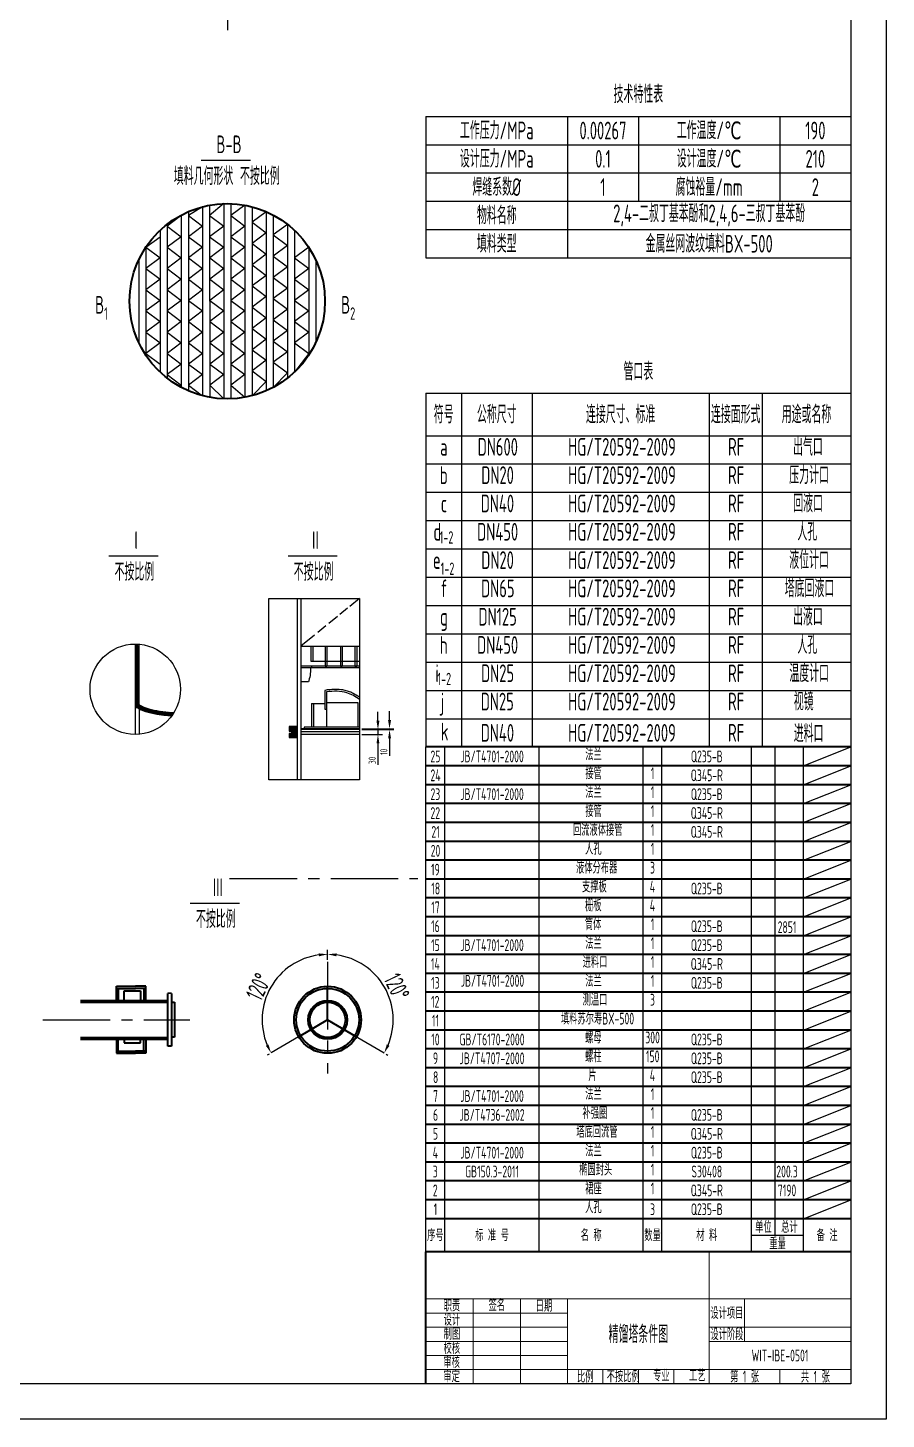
# Model space of a CAD drawing. Header units: millimetres. Extents: x 9688 to 10108, y 5833 to 6427.
# Drawn here: x 9865.3 to 10107.8, y 5833.1 to 6226.4 of the extents above; entities that cross this region are included whole.
import ezdxf

# ---------------------------------------------------------------- set-up
doc = ezdxf.new("R2010")
doc.units = ezdxf.units.MM
doc.linetypes.add('ACAD_ISO03W100', pattern=[30, 12, -18])
doc.linetypes.add('CENTER2', pattern=[28.575, 19.05, -3.175, 3.175, -3.175])
for name, color, linetype, lineweight in [('中心线', 20, 'CENTER2', 25), ('放大', 54, 'Continuous', 25), ('表格轮廓线', 7, 'Continuous', 40), ('设备内框', 30, 'Continuous', 25), ('设备轮廓线', 30, 'Continuous', 40)]:
    doc.layers.add(name, color=color, linetype=linetype, lineweight=lineweight)
doc.layers.add('文字', color=7, linetype='Continuous')
doc.layers.add('标注线', color=150, linetype='Continuous')
doc.styles.get("Standard").update_dxf_attribs({"font": 'gbenor.shx', "width": 0.7, "height": 5, "bigfont": 'gbcbig.shx'})
doc.styles.add('图中汉字', font='gbenor.shx', dxfattribs={"width": 0.7, "height": 5, "bigfont": 'gbcbig.shx'})
doc.dimstyles.new('标准', dxfattribs={"dimtxt": 5, "dimasz": 2.5, "dimexe": 1.25, "dimexo": 0.625, "dimtad": 1, "dimlfac": 25, "dimtxsty": 'Standard', "dimcen": 2.5, "dimadec": 0, "dimazin": 0, "dimtfac": 1, "dimtmove": 0, "dimatfit": 3, "dimfxl": 1, "dimarcsym": 0})

# ---------------------------------------------------------------- blocks, each defined once
blk = doc.blocks.new('*D8')
at = {"layer": 'Defpoints', "color": 0, "transparency": 16777216}
for p in [(9959.07, 6028.21), (9959.07, 6028.01), (9967.52, 6028.21)]:
    blk.add_point(p, dxfattribs=at)
at = {"layer": '标注线', "color": 0, "lineweight": -2, "transparency": 16777216}
for p, q in [((9967.52, 6030.71), (9967.52, 6033.21)), ((9959.7, 6028.21), (9968.77, 6028.21)), ((9959.7, 6028.01), (9968.77, 6028.01)), ((9967.52, 6028.21), (9967.52, 6028.01)), ((9967.52, 6025.51), (9967.52, 6020.59))]:
    blk.add_line(p, q, dxfattribs=at)
at = {"layer": '标注线', "color": 0, "transparency": 16777216}
for points in [[(9967.11, 6030.71), (9967.94, 6030.71), (9967.52, 6028.21)], [(9967.11, 6025.51), (9967.94, 6025.51), (9967.52, 6028.01)]]:
    blk.add_solid(points, dxfattribs=at)
at = {"layer": '标注线', "color": 0, "transparency": 16777216, "insert": (9965.9, 6021.74), "char_height": 5, "attachment_point": 5, "rotation": 90}
blk.add_mtext('{\\H0.4x;10}', dxfattribs=at)
blk = doc.blocks.new('*D9')
at = {"layer": 'Defpoints', "color": 0, "transparency": 16777216}
for p in [(9959.07, 6028.01), (9959.07, 6026.61), (9964.25, 6026.61)]:
    blk.add_point(p, dxfattribs=at)
at = {"layer": '标注线', "color": 0, "lineweight": -2, "transparency": 16777216}
for p, q in [((9964.25, 6030.51), (9964.25, 6033.01)), ((9959.7, 6028.01), (9965.5, 6028.01)), ((9959.7, 6026.61), (9965.5, 6026.61)), ((9964.25, 6028.01), (9964.25, 6026.61)), ((9964.25, 6024.11), (9964.25, 6018.05))]:
    blk.add_line(p, q, dxfattribs=at)
at = {"layer": '标注线', "color": 0, "transparency": 16777216}
for points in [[(9963.83, 6030.51), (9964.66, 6030.51), (9964.25, 6028.01)], [(9963.83, 6024.11), (9964.66, 6024.11), (9964.25, 6026.61)]]:
    blk.add_solid(points, dxfattribs=at)
at = {"layer": '标注线', "color": 0, "transparency": 16777216, "insert": (9962.62, 6019.32), "char_height": 5, "attachment_point": 5, "rotation": 90}
blk.add_mtext('{\\H0.4x;30}', dxfattribs=at)
blk = doc.blocks.new('*D10')
at = {"layer": 'Defpoints', "color": 0, "transparency": 16777216}
for p in [(9950.04, 5962.32), (9961.98, 5960.14), (9950.04, 5945.98), (9965.99, 5936.6), (9950.04, 5930.85)]:
    blk.add_point(p, dxfattribs=at)
at = {"layer": '标注线', "color": 0, "lineweight": -2, "transparency": 16777216}
for p, q in [((9950.04, 5962.95), (9950.04, 5965.76)), ((9966.53, 5936.28), (9967.08, 5935.96))]:
    blk.add_line(p, q, dxfattribs=at)
blk.add_arc((9950.04, 5945.98), 18.52, 337.2815, 82.2612, dxfattribs=at)
at = {"layer": '标注线', "color": 0, "transparency": 16777216}
for points in [[(9952.5, 5963.92), (9952.56, 5964.75), (9950.04, 5964.51)], [(9967.5, 5938.64), (9966.75, 5939.01), (9966, 5936.59)]]:
    blk.add_solid(points, dxfattribs=at)
at = {"layer": '标注线', "color": 0, "transparency": 16777216, "insert": (9969.58, 5955.3), "char_height": 5, "attachment_point": 5, "rotation": 295.4945}
blk.add_mtext('120°', dxfattribs=at)
blk = doc.blocks.new('*D11')
at = {"layer": 'Defpoints', "color": 0, "transparency": 16777216}
for p in [(9950.04, 5962.32), (9938.09, 5960.14), (9950.04, 5945.98), (9934.08, 5936.6), (9950.04, 5930.85)]:
    blk.add_point(p, dxfattribs=at)
at = {"layer": '标注线', "color": 0, "lineweight": -2, "transparency": 16777216}
for p, q in [((9950.04, 5962.95), (9950.04, 5965.76)), ((9933.54, 5936.28), (9932.99, 5935.96))]:
    blk.add_line(p, q, dxfattribs=at)
blk.add_arc((9950.04, 5945.98), 18.52, 97.7388, 202.7185, dxfattribs=at)
at = {"layer": '标注线', "color": 0, "transparency": 16777216}
for points in [[(9947.51, 5964.75), (9947.57, 5963.92), (9950.04, 5964.51)], [(9933.32, 5939.01), (9932.58, 5938.64), (9934.07, 5936.59)]]:
    blk.add_solid(points, dxfattribs=at)
at = {"layer": '标注线', "color": 0, "transparency": 16777216, "insert": (9930.5, 5955.3), "char_height": 5, "attachment_point": 5, "rotation": 64.5055}
blk.add_mtext('120°', dxfattribs=at)

msp = doc.modelspace()

# ---------------------------------------------------------------- hatches: boundary and pattern name
at = {"layer": '设备内框'}
h = msp.add_hatch(dxfattribs=at)
h.set_pattern_fill('ANSI31', color=256, scale=0.1)
h.set_pattern_definition([(45, (47.3001, -90.6399), (-0.224506403, 0.224506403), [])])
h.paths.add_polyline_path([(9939.92914, 6027.23828), (9939.92914, 6027.21741, -0.414213562), (9939.62914, 6026.91741), (9939.12054, 6026.91741), (9939.12054, 6025.75843), (9941.46682, 6025.75843), (9941.46682, 6028.90423), (9939.12054, 6028.90423), (9939.12054, 6027.53828), (9939.62914, 6027.53828, -0.414213562)])

# ---------------------------------------------------------------- linework, layer by layer
for p, q in [((10107.81173, 6427.0945), (10107.81173, 5833.0945)), ((10097.81173, 6417.0945), (10097.81173, 5843.0945)), ((9977.81173, 6201.34811), (10097.81173, 6201.34811)), ((9977.81173, 6201.34811), (9977.81173, 6161.34811)), ((10017.81173, 6201.34811), (10017.81173, 6161.34811)), ((10037.81173, 6201.34811), (10037.81173, 6185.34811)), ((10077.81173, 6201.34811), (10077.81173, 6185.34811)), ((10097.81173, 6201.34811), (10097.81173, 6161.34811)), ((9977.81173, 6193.34811), (10097.81173, 6193.34811)), ((9977.81173, 6185.34811), (10097.81173, 6185.34811)), ((10037.81173, 6185.34811), (10037.81173, 6177.34811)), ((10077.81173, 6185.34811), (10077.81173, 6177.34811)), ((9977.81173, 6177.34811), (10097.81173, 6177.34811)), ((9977.81173, 6169.34811), (10097.81173, 6169.34811)), ((9977.81173, 6161.34811), (10097.81173, 6161.34811)), ((9977.81173, 6123.0945), (10097.81173, 6123.0945)), ((9977.81173, 6123.0945), (9977.81173, 6023.0945)), ((9987.81173, 6123.0945), (9987.81173, 6023.0945)), ((10007.81173, 6123.0945), (10007.81173, 6023.0945)), ((10057.81173, 6123.0945), (10057.81173, 6023.0945)), ((10072.81173, 6123.0945), (10072.81173, 6023.0945)), ((10097.81173, 6123.0945), (10097.81173, 6023.0945)), ((9977.81173, 6111.0945), (10097.81173, 6111.0945)), ((9977.81173, 6103.0945), (10097.81173, 6103.0945)), ((9977.81173, 6095.0945), (10097.81173, 6095.0945)), ((9977.81173, 6087.0945), (10097.81173, 6087.0945)), ((9977.81173, 6079.0945), (10097.81173, 6079.0945)), ((9977.81173, 6071.0945), (10097.81173, 6071.0945)), ((9977.81173, 6063.0945), (10097.81173, 6063.0945)), ((9977.81173, 6055.0945), (10097.81173, 6055.0945)), ((9977.81173, 6047.0945), (10097.81173, 6047.0945)), ((9977.81173, 6039.0945), (10097.81173, 6039.0945)), ((9977.81173, 6031.0945), (10097.81173, 6031.0945)), ((9977.81173, 6023.0945), (10097.81173, 6023.0945)), ((9977.81173, 5880.42784), (9977.81173, 6023.0945)), ((9983.14506, 5880.42784), (9983.14506, 6023.0945)), ((10009.81173, 5880.42784), (10009.81173, 6023.0945)), ((10039.14506, 5880.42784), (10039.14506, 6023.0945)), ((10044.47839, 5880.42784), (10044.47839, 6023.0945)), ((10069.81173, 5880.42784), (10069.81173, 6023.0945)), ((10076.47839, 5885.0945), (10076.47839, 6023.0945)), ((10084.47839, 5880.42784), (10084.47839, 6023.0945)), ((10084.47839, 6017.76117), (10097.81173, 6023.0945)), ((10084.47839, 6012.42784), (10097.81173, 6017.76117)), ((10084.47839, 6007.0945), (10097.81173, 6012.42784)), ((10084.47839, 6001.76117), (10097.81173, 6007.0945)), ((10084.47839, 5996.42784), (10097.81173, 6001.76117)), ((10084.47839, 5991.0945), (10097.81173, 5996.42784)), ((10084.47839, 5985.76117), (10097.81173, 5991.0945)), ((10084.47839, 5980.42784), (10097.81173, 5985.76117)), ((10084.47839, 5975.0945), (10097.81173, 5980.42784)), ((10084.47839, 5969.76117), (10097.81173, 5975.0945)), ((10084.47839, 5964.42784), (10097.81173, 5969.76117)), ((10084.47839, 5959.0945), (10097.81173, 5964.42784)), ((10084.47839, 5953.76117), (10097.81173, 5959.0945)), ((10084.47839, 5948.42784), (10097.81173, 5953.76117)), ((10084.47839, 5943.0945), (10097.81173, 5948.42784)), ((10084.47839, 5937.76117), (10097.81173, 5943.0945)), ((10084.47839, 5932.42784), (10097.81173, 5937.76117)), ((10084.47839, 5927.0945), (10097.81173, 5932.42784)), ((10084.47839, 5921.76117), (10097.81173, 5927.0945)), ((10084.47839, 5916.42784), (10097.81173, 5921.76117)), ((10084.47839, 5911.0945), (10097.81173, 5916.42784)), ((10084.47839, 5905.76117), (10097.81173, 5911.0945)), ((10084.47839, 5900.42784), (10097.81173, 5905.76117)), ((10084.47839, 5895.0945), (10097.81173, 5900.42784)), ((10084.47839, 5889.76117), (10097.81173, 5895.0945)), ((10069.81173, 5885.0945), (10084.47839, 5885.0945)), ((10097.81173, 5843.0945), (9712.81173, 5843.0945)), ((10107.81173, 5833.0945), (9687.81173, 5833.0945))]:
    msp.add_line(p, q)
at = {"lineweight": 20}
for p, q in [((10057.81173, 5843.0945), (10057.81173, 5880.42784)), ((10097.81173, 5867.0945), (9977.81173, 5867.0945)), ((9991.14506, 5843.0945), (9991.14506, 5867.0945)), ((10004.47839, 5843.0945), (10004.47839, 5867.0945)), ((10017.81173, 5843.0945), (10017.81173, 5867.0945)), ((10067.81173, 5855.0945), (10067.81173, 5867.0945)), ((10017.81173, 5863.0945), (9977.81173, 5863.0945)), ((10017.81173, 5859.0945), (9977.81173, 5859.0945)), ((10097.81173, 5859.0945), (10057.81173, 5859.0945)), ((10017.81173, 5855.0945), (9977.81173, 5855.0945)), ((10097.81173, 5855.0945), (10057.81173, 5855.0945)), ((10017.81173, 5851.0945), (9977.81173, 5851.0945)), ((10097.81173, 5847.0945), (9977.81173, 5847.0945)), ((10027.81173, 5843.0945), (10027.81173, 5847.0945)), ((10037.81173, 5843.0945), (10037.81173, 5847.0945)), ((10047.81173, 5843.0945), (10047.81173, 5847.0945)), ((10077.81173, 5843.0945), (10077.81173, 5847.0945))]:
    msp.add_line(p, q, dxfattribs=at)
at = {"layer": '中心线', "linetype": 'CENTER2'}
msp.add_line((9921.77638, 6295.02042), (9921.77638, 6225.68625), dxfattribs=at)
at = {"layer": '中心线'}
for p, q in [((9922.34406, 5985.9025), (9975.49506, 5985.9025)), ((9950.03725, 5962.32345), (9950.03725, 5930.84557)), ((9869.54394, 5945.98221), (9911.14999, 5945.98221)), ((9950.03725, 5945.98221), (9934.08321, 5936.60058)), ((9950.03725, 5945.98221), (9965.9913, 5936.60058))]:
    msp.add_line(p, q, dxfattribs=at)
at = {"layer": '放大'}
for p, q in [((9914.31758, 6188.94965), (9928.22188, 6188.94965)), ((9888.20998, 6077.08289), (9902.11428, 6077.08289)), ((9938.84259, 6077.08289), (9952.74689, 6077.08289)), ((9911.22175, 5978.93942), (9925.12605, 5978.93942))]:
    msp.add_line(p, q, dxfattribs=at)
msp.add_lwpolyline([(9933.46433, 6065.03806), (9959.07355, 6065.03806), (9959.07355, 6013.83214), (9933.46433, 6013.83214)], close=True, dxfattribs=at)
at = {"layer": '表格轮廓线', "lineweight": 40}
for p, q in [((10097.81173, 6023.0945), (9977.81173, 6023.0945)), ((10097.81173, 6017.76117), (9977.81173, 6017.76117)), ((10097.81173, 6012.42784), (9977.81173, 6012.42784)), ((10097.81173, 6007.0945), (9977.81173, 6007.0945)), ((10097.81173, 6001.76117), (9977.81173, 6001.76117)), ((10097.81173, 5996.42784), (9977.81173, 5996.42784)), ((10097.81173, 5991.0945), (9977.81173, 5991.0945)), ((10097.81173, 5985.76117), (9977.81173, 5985.76117)), ((10097.81173, 5980.42784), (9977.81173, 5980.42784)), ((10097.81173, 5975.0945), (9977.81173, 5975.0945)), ((10097.81173, 5969.76117), (9977.81173, 5969.76117)), ((10097.81173, 5964.42784), (9977.81173, 5964.42784)), ((10097.81173, 5959.0945), (9977.81173, 5959.0945)), ((10097.81173, 5953.76117), (9977.81173, 5953.76117)), ((10097.81173, 5948.42784), (9977.81173, 5948.42784)), ((10097.81173, 5943.0945), (9977.81173, 5943.0945)), ((10097.81173, 5937.76117), (9977.81173, 5937.76117)), ((10097.81173, 5932.42784), (9977.81173, 5932.42784)), ((10097.81173, 5927.0945), (9977.81173, 5927.0945)), ((10097.81173, 5921.76117), (9977.81173, 5921.76117)), ((10097.81173, 5916.42784), (9977.81173, 5916.42784)), ((10097.81173, 5911.0945), (9977.81173, 5911.0945)), ((10097.81173, 5905.76117), (9977.81173, 5905.76117)), ((10097.81173, 5900.42784), (9977.81173, 5900.42784)), ((10097.81173, 5895.0945), (9977.81173, 5895.0945)), ((10097.81173, 5889.76117), (9977.81173, 5889.76117)), ((9977.81173, 5843.0945), (9977.81173, 5880.42784)), ((10097.81173, 5880.42784), (9977.81173, 5880.42784))]:
    msp.add_line(p, q, dxfattribs=at)
at = {"layer": '设备内框'}
for p, q in [((9914.68682, 6175.78494), (9910.68682, 6173.34385)), ((9914.68682, 6175.78494), (9914.68682, 6122.38981)), ((9916.68749, 6176.23082), (9916.7669, 6121.92942)), ((9920.68682, 6176.68738), (9916.69171, 6173.34385)), ((9920.68682, 6176.68738), (9920.68682, 6121.48738)), ((9922.68682, 6176.68738), (9922.68682, 6121.48738)), ((9926.68682, 6176.2307), (9922.68682, 6173.34385)), ((9926.68682, 6176.2307), (9926.68682, 6121.94405)), ((9928.68682, 6175.78494), (9928.68682, 6122.38981)), ((9908.68682, 6173.34385), (9904.68682, 6170.34385)), ((9904.68682, 6170.83042), (9904.68682, 6127.34433)), ((9908.68682, 6173.43404), (9908.68682, 6124.74071)), ((9910.68682, 6174.40061), (9910.68682, 6123.77414)), ((9910.68682, 6173.34385), (9914.68682, 6170.34385)), ((9916.69171, 6173.34385), (9920.68682, 6170.34385)), ((9922.68682, 6173.34385), (9926.68682, 6170.34385)), ((9932.68682, 6174.40061), (9928.68682, 6171.40061)), ((9928.68682, 6171.40061), (9932.68682, 6168.40061)), ((9932.68682, 6174.40061), (9932.68682, 6123.77414)), ((9934.68682, 6173.43404), (9934.68682, 6124.74071)), ((9938.68682, 6170.83042), (9934.68682, 6167.83042)), ((9938.68682, 6170.83042), (9938.68682, 6127.34433)), ((9898.68682, 6164.34385), (9902.68682, 6167.34385)), ((9902.68682, 6169.10637), (9902.68682, 6129.06839)), ((9904.68682, 6170.34385), (9908.68682, 6167.34385)), ((9908.68682, 6167.34385), (9904.68682, 6164.34385)), ((9914.68682, 6170.34385), (9910.68682, 6167.34385)), ((9910.68682, 6167.34385), (9914.68682, 6164.34385)), ((9920.68682, 6170.34385), (9916.70049, 6167.34385)), ((9916.70049, 6167.34385), (9920.68682, 6164.34385)), ((9926.68682, 6170.34385), (9922.68682, 6167.34385)), ((9922.68682, 6167.34385), (9926.68682, 6164.34385)), ((9932.68682, 6168.40061), (9928.68682, 6165.40061)), ((9934.68682, 6167.83042), (9938.68682, 6164.83042)), ((9940.68682, 6169.10637), (9940.68682, 6129.06839)), ((9898.68682, 6164.34385), (9898.68682, 6133.8309)), ((9898.68682, 6164.34385), (9902.68682, 6161.34385)), ((9904.68682, 6164.34385), (9908.68682, 6161.34385)), ((9914.68682, 6164.34385), (9910.68682, 6161.34385)), ((9920.68682, 6164.34385), (9916.70926, 6161.34385)), ((9926.68682, 6164.34385), (9922.68682, 6161.34385)), ((9928.68682, 6165.40061), (9932.68682, 6162.40061)), ((9938.68682, 6164.83042), (9934.68682, 6161.83042)), ((9944.68682, 6164.34385), (9940.68682, 6161.34385)), ((9944.68682, 6164.34385), (9944.68682, 6133.8309)), ((9896.68682, 6160.78182), (9896.68682, 6137.39293)), ((9902.68682, 6161.34385), (9898.68682, 6158.34385)), ((9908.68682, 6161.34385), (9904.68682, 6158.34385)), ((9910.68682, 6161.34385), (9914.68682, 6158.34385)), ((9916.70926, 6161.34385), (9920.68682, 6158.34385)), ((9922.68682, 6161.34385), (9926.68682, 6158.34385)), ((9932.68682, 6162.40061), (9928.68682, 6159.40061)), ((9928.68682, 6159.40061), (9932.68682, 6156.40061)), ((9934.68682, 6161.83042), (9938.68682, 6158.83042)), ((9938.68682, 6158.83042), (9934.68682, 6155.83042)), ((9940.68682, 6161.34385), (9944.68682, 6158.34385)), ((9946.68682, 6160.78182), (9946.68682, 6137.39293)), ((9898.68682, 6158.34385), (9902.68682, 6155.34385)), ((9902.68682, 6155.34385), (9898.68682, 6152.34385)), ((9904.68682, 6158.34385), (9908.68682, 6155.34385)), ((9908.68682, 6155.34385), (9904.68682, 6152.34385)), ((9914.68682, 6158.34385), (9910.68682, 6155.34385)), ((9910.68682, 6155.34385), (9914.68682, 6152.34385)), ((9920.68682, 6158.34385), (9916.71804, 6155.34385)), ((9916.71804, 6155.34385), (9920.68682, 6152.34385)), ((9926.68682, 6158.34385), (9922.68682, 6155.34385)), ((9922.68682, 6155.34385), (9926.68682, 6152.34385)), ((9932.68682, 6156.40061), (9928.68682, 6153.40061)), ((9934.68682, 6155.83042), (9938.68682, 6152.83042)), ((9944.68682, 6158.34385), (9940.68682, 6155.34385)), ((9940.68682, 6155.34385), (9944.68682, 6152.34385)), ((9898.68682, 6152.34385), (9902.68682, 6149.34385)), ((9904.68682, 6152.34385), (9908.68682, 6149.34385)), ((9914.68682, 6152.34385), (9910.68682, 6149.34385)), ((9920.68682, 6152.34385), (9916.72681, 6149.34385)), ((9926.68682, 6152.34385), (9922.68682, 6149.34385)), ((9928.68682, 6153.40061), (9932.68682, 6150.40061)), ((9938.68682, 6152.83042), (9934.68682, 6149.83042)), ((9944.68682, 6152.34385), (9940.68682, 6149.34385)), ((9902.68682, 6149.34385), (9898.68682, 6146.34385)), ((9908.68682, 6149.34385), (9904.68682, 6146.34385)), ((9910.68682, 6149.34385), (9914.68682, 6146.34385)), ((9916.72681, 6149.34385), (9920.68682, 6146.34385)), ((9922.68682, 6149.34385), (9926.68682, 6146.34385)), ((9932.68682, 6150.40061), (9928.68682, 6147.40061)), ((9928.68682, 6147.40061), (9932.68682, 6144.40061)), ((9934.68682, 6149.83042), (9938.68682, 6146.83042)), ((9940.68682, 6149.34385), (9944.68682, 6146.34385)), ((9898.68682, 6146.34385), (9902.68682, 6143.34385)), ((9902.68682, 6143.34385), (9898.68682, 6140.34385)), ((9904.68682, 6146.34385), (9908.68682, 6143.34385)), ((9908.68682, 6143.34385), (9904.68682, 6140.34385)), ((9914.68682, 6146.34385), (9910.68682, 6143.34385)), ((9910.68682, 6143.34385), (9914.68682, 6140.34385)), ((9920.68682, 6146.34385), (9916.73559, 6143.34385)), ((9916.73559, 6143.34385), (9920.68682, 6140.34385)), ((9926.68682, 6146.34385), (9922.68682, 6143.34385)), ((9922.68682, 6143.34385), (9926.68682, 6140.34385)), ((9932.68682, 6144.40061), (9928.68682, 6141.40061)), ((9938.68682, 6146.83042), (9934.68682, 6143.83042)), ((9934.68682, 6143.83042), (9938.68682, 6140.83042)), ((9944.68682, 6146.34385), (9940.68682, 6143.34385)), ((9940.68682, 6143.34385), (9944.68682, 6140.34385)), ((9898.68682, 6140.34385), (9902.68682, 6137.34385)), ((9904.68682, 6140.34385), (9908.68682, 6137.34385)), ((9914.68682, 6140.34385), (9910.68682, 6137.34385)), ((9920.68682, 6140.34385), (9916.74436, 6137.34385)), ((9926.68682, 6140.34385), (9922.68682, 6137.34385)), ((9928.68682, 6141.40061), (9932.68682, 6138.40061)), ((9938.68682, 6140.83042), (9934.68682, 6137.83042)), ((9944.68682, 6140.34385), (9940.68682, 6137.34385)), ((9902.68682, 6137.34385), (9898.68682, 6134.34385)), ((9908.68682, 6137.34385), (9904.68682, 6134.34385)), ((9910.68682, 6137.34385), (9914.68682, 6134.34385)), ((9916.74436, 6137.34385), (9920.68682, 6134.34385)), ((9922.68682, 6137.34385), (9926.68682, 6134.34385)), ((9932.68682, 6138.40061), (9928.68682, 6135.40061)), ((9928.68682, 6135.40061), (9932.68682, 6132.40061)), ((9934.68682, 6137.83042), (9938.68682, 6134.83042)), ((9940.68682, 6137.34385), (9944.68682, 6134.34385)), ((9898.68682, 6134.34385), (9902.68682, 6131.34385)), ((9904.68682, 6134.34385), (9908.68682, 6131.34385)), ((9908.68682, 6131.34385), (9904.68682, 6128.34385)), ((9914.68682, 6134.34385), (9910.68682, 6131.34385)), ((9910.68682, 6131.34385), (9914.68682, 6128.34385)), ((9920.68682, 6134.34385), (9916.75314, 6131.34385)), ((9916.75314, 6131.34385), (9920.68682, 6128.34385)), ((9926.68682, 6134.34385), (9922.68682, 6131.34385)), ((9922.68682, 6131.34385), (9926.68682, 6128.34385)), ((9932.68682, 6132.40061), (9928.68682, 6129.40061)), ((9938.68682, 6134.83042), (9934.68682, 6131.83042)), ((9934.68682, 6131.83042), (9938.68682, 6128.83042)), ((9944.68682, 6134.34385), (9940.68682, 6129.06839)), ((9904.68682, 6128.34385), (9908.68682, 6125.34385)), ((9914.68682, 6128.34385), (9910.68682, 6125.34385)), ((9920.68682, 6128.34385), (9916.76191, 6125.34385)), ((9926.68682, 6128.34385), (9922.68682, 6125.34385)), ((9928.68682, 6129.40061), (9932.68682, 6126.40061)), ((9938.68682, 6128.83042), (9934.68682, 6124.74071)), ((9910.68682, 6125.34385), (9914.68682, 6122.38981)), ((9916.76191, 6125.34385), (9920.68682, 6121.5055)), ((9922.68682, 6125.34385), (9926.68682, 6121.94405)), ((9932.68682, 6126.40061), (9928.68682, 6122.38981)), ((9941.46682, 6065.03806), (9941.46682, 6013.83214)), ((9942.46682, 6065.03806), (9942.46682, 6013.83214)), ((9895.67423, 6052.18479), (9895.67423, 6026.65772)), ((9895.67423, 6052.18479), (9896.67087, 6051.58227)), ((9895.67423, 6051.95108), (9896.67087, 6051.34856)), ((9895.67423, 6051.71737), (9896.67087, 6051.11486)), ((9895.67423, 6051.48367), (9896.67087, 6050.88115)), ((9895.67423, 6051.24996), (9896.67087, 6050.64744)), ((9895.67423, 6051.01625), (9896.67087, 6050.41373)), ((9895.67423, 6050.78254), (9896.67087, 6050.18003)), ((9895.67423, 6050.54883), (9896.67087, 6049.94632)), ((9895.67423, 6050.31513), (9896.67087, 6049.71261)), ((9895.67423, 6050.08142), (9896.67087, 6049.4789)), ((9895.67423, 6049.84771), (9896.67087, 6049.24519)), ((9895.67423, 6049.614), (9896.67087, 6049.01149)), ((9895.67423, 6049.3803), (9896.67087, 6048.77778)), ((9895.67423, 6049.14659), (9896.67087, 6048.54407)), ((9895.67423, 6048.91288), (9896.67087, 6048.31036)), ((9895.67423, 6048.67917), (9896.67087, 6048.07666)), ((9896.67137, 6052.14578), (9896.65641, 6035.27834)), ((9942.46682, 6051.62205), (9959.07355, 6051.62205)), ((9945.31085, 6051.62205), (9945.31085, 6047.30915)), ((9945.81085, 6051.62205), (9945.81085, 6047.30915)), ((9949.28929, 6051.62205), (9949.28929, 6045.95428)), ((9949.78929, 6051.62205), (9949.78929, 6045.95428)), ((9953.64093, 6051.62205), (9953.64093, 6045.95428)), ((9954.14093, 6051.62205), (9954.14093, 6045.95428)), ((9957.7471, 6051.62205), (9957.7471, 6045.95428)), ((9958.2471, 6051.62205), (9958.2471, 6045.95428)), ((9895.67423, 6048.44547), (9896.67087, 6047.84295)), ((9895.67423, 6048.21176), (9896.67087, 6047.60924)), ((9895.67423, 6047.97805), (9896.67087, 6047.37553)), ((9895.67423, 6047.74434), (9896.67087, 6047.14183)), ((9895.67423, 6047.51064), (9896.67087, 6046.90812)), ((9895.67423, 6047.27693), (9896.67087, 6046.67441)), ((9895.67423, 6047.04322), (9896.67087, 6046.4407)), ((9895.67423, 6046.80951), (9896.67087, 6046.207)), ((9895.67423, 6046.5758), (9896.67087, 6045.97329)), ((9895.67423, 6046.3421), (9896.67087, 6045.73958)), ((9895.67423, 6046.10839), (9896.67087, 6045.50587)), ((9895.67423, 6045.87468), (9896.67087, 6045.27216)), ((9895.67423, 6045.64097), (9896.67087, 6045.03846)), ((9895.67423, 6045.40727), (9896.67087, 6044.80475)), ((9895.67423, 6045.17356), (9896.67087, 6044.57104)), ((9895.67423, 6044.93985), (9896.67087, 6044.33733)), ((9959.07355, 6045.95428), (9942.46682, 6045.95428)), ((9959.07355, 6045.45428), (9942.46682, 6045.45428)), ((9945.31085, 6047.30915), (9959.07355, 6047.30915)), ((9945.46519, 6045.95428), (9945.46519, 6045.45428)), ((9949.28929, 6045.95428), (9949.78929, 6045.95428)), ((9953.64093, 6045.95428), (9954.14093, 6045.95428)), ((9957.7471, 6045.95428), (9958.2471, 6045.95428)), ((9895.67423, 6044.70614), (9896.67087, 6044.10363)), ((9895.67423, 6044.47244), (9896.67087, 6043.86992)), ((9895.67423, 6044.23873), (9896.67087, 6043.63621)), ((9895.67423, 6044.00502), (9896.67087, 6043.4025)), ((9895.67423, 6043.77131), (9896.67087, 6043.1688)), ((9895.67423, 6043.53761), (9896.67087, 6042.93509)), ((9895.67423, 6043.3039), (9896.67087, 6042.70138)), ((9895.67423, 6043.07019), (9896.67087, 6042.46767)), ((9895.67423, 6042.83648), (9896.67087, 6042.23397)), ((9895.67423, 6042.60277), (9896.67087, 6042.00026)), ((9895.67423, 6042.36907), (9896.67087, 6041.76655)), ((9895.67423, 6042.13536), (9896.67087, 6041.53284)), ((9895.67423, 6041.90165), (9896.67087, 6041.29913)), ((9895.67423, 6041.66794), (9896.67087, 6041.06543)), ((9895.67423, 6041.43424), (9896.67087, 6040.83172)), ((9895.67423, 6041.20053), (9896.67087, 6040.59801)), ((9895.67423, 6040.96682), (9896.67087, 6040.3643)), ((9944.62258, 6041.54426), (9942.46682, 6041.54426)), ((9895.67423, 6040.73311), (9896.67087, 6040.1306)), ((9895.67423, 6040.49941), (9896.67087, 6039.89689)), ((9895.67423, 6040.2657), (9896.67087, 6039.66318)), ((9895.67423, 6040.03199), (9896.67087, 6039.42947)), ((9895.67423, 6039.79828), (9896.67087, 6039.19577)), ((9895.67423, 6039.56457), (9896.67087, 6038.96206)), ((9895.67423, 6039.33087), (9896.67087, 6038.72835)), ((9895.67423, 6039.09716), (9896.67087, 6038.49464)), ((9895.67423, 6038.86345), (9896.67087, 6038.26094)), ((9895.67423, 6038.62974), (9896.67087, 6038.02723)), ((9895.67423, 6038.39604), (9896.67087, 6037.79352)), ((9895.67423, 6038.16233), (9896.67087, 6037.55981)), ((9895.67423, 6037.92862), (9896.67087, 6037.3261)), ((9895.67423, 6037.69491), (9896.67087, 6037.0924)), ((9895.67423, 6037.46121), (9896.67087, 6036.85869)), ((9895.67423, 6037.2275), (9896.67087, 6036.62498)), ((9895.67423, 6036.99379), (9896.67087, 6036.39127)), ((9949.23583, 6039.05864), (9949.23583, 6033.80999)), ((9949.73583, 6038.72868), (9949.73583, 6028.71031)), ((9895.67423, 6036.76008), (9896.67087, 6036.15757)), ((9895.67423, 6036.52638), (9896.67087, 6035.92386)), ((9895.67423, 6036.29267), (9896.67087, 6035.69015)), ((9895.67423, 6036.05896), (9896.67087, 6035.45644)), ((9895.67423, 6035.82525), (9896.67087, 6035.22274)), ((9895.67423, 6034.27834), (9896.24214, 6034.27834)), ((9896.7552, 6033.91195), (9896.7488, 6026.70304)), ((9945.51619, 6035.34574), (9945.51619, 6028.71031)), ((9945.51619, 6035.34574), (9949.23583, 6035.34574)), ((9946.01619, 6035.36958), (9946.01619, 6028.71031)), ((9949.23583, 6033.80999), (9949.73583, 6033.80999)), ((9949.73583, 6035.6945), (9958.53189, 6035.6945)), ((9958.53189, 6035.6945), (9958.53189, 6028.71031)), ((9941.46682, 6028.90423), (9939.12054, 6028.90423)), ((9939.12054, 6028.90423), (9939.12054, 6027.53828)), ((9939.12054, 6027.53828), (9939.62914, 6027.53828)), ((9939.62914, 6026.91741), (9939.12054, 6026.91741)), ((9939.12054, 6026.91741), (9939.12054, 6025.75843)), ((9939.12054, 6025.75843), (9941.46682, 6025.75843)), ((9939.92914, 6027.23828), (9939.92914, 6027.21741)), ((9959.07355, 6028.21031), (9942.46682, 6028.21031)), ((9959.07355, 6028.01031), (9942.46682, 6028.01031)), ((9959.07355, 6027.41031), (9942.46682, 6027.41031)), ((9959.07355, 6026.61031), (9942.46682, 6026.61031)), ((9959.07355, 6028.71031), (9943.41478, 6028.71031)), ((9943.41478, 6028.71031), (9943.41478, 6028.21031)), ((9943.41478, 6028.21031), (9943.41478, 6028.01031)), ((9944.32608, 6028.21031), (9944.32608, 6028.01031)), ((9945.25716, 6028.21031), (9945.25716, 6028.01031)), ((9946.16842, 6028.21031), (9946.16842, 6028.01031)), ((9946.99053, 6028.21031), (9946.99053, 6028.01031)), ((9947.88199, 6028.21031), (9947.88199, 6028.01031)), ((9948.66717, 6028.21031), (9948.66717, 6028.01031)), ((9949.54872, 6028.21031), (9949.54872, 6028.01031)), ((9950.41045, 6028.21031), (9950.41045, 6028.01031)), ((9951.17586, 6028.21031), (9951.17586, 6028.01031)), ((9952.0178, 6028.21031), (9952.0178, 6028.01031)), ((9952.70127, 6028.21031), (9952.70127, 6028.01031)), ((9953.41458, 6028.21031), (9953.41458, 6028.01031)), ((9954.07346, 6028.21031), (9954.07346, 6028.01031)), ((9954.80837, 6028.01031), (9954.80837, 6028.21031)), ((9955.53544, 6028.21031), (9955.53544, 6028.01031)), ((9956.38055, 6028.21031), (9956.38055, 6028.01031)), ((9957.10847, 6028.21031), (9957.10847, 6028.01031)), ((9957.84267, 6028.21031), (9957.84267, 6028.01031)), ((9958.47647, 6028.21031), (9958.47647, 6028.01031))]:
    msp.add_line(p, q, dxfattribs=at)
at = {"layer": '设备内框', "linetype": 'ACAD_ISO03W100'}
for p, q in [((9959.07355, 6065.03806), (9956.27259, 6062.77526)), ((9955.68643, 6062.30172), (9953.47163, 6060.51246)), ((9949.54693, 6057.34182), (9947.25773, 6055.49245)), ((9952.83254, 6059.99616), (9950.39509, 6058.02703)), ((9946.33586, 6054.74771), (9942.46682, 6051.62205))]:
    msp.add_line(p, q, dxfattribs=at)
at = {"layer": '设备内框', "linetype": 'Continuous'}
for p, q in [((9895.67423, 6035.66168), (9895.78207, 6035.76006)), ((9895.67423, 6035.38777), (9895.96264, 6035.6509)), ((9895.69444, 6035.0878), (9896.17255, 6035.52399)), ((9895.77024, 6034.86359), (9896.33079, 6035.42833)), ((9895.8796, 6034.67295), (9896.51012, 6035.31992)), ((9896.01129, 6034.50465), (9896.72157, 6035.21493)), ((9896.15934, 6034.35269), (9896.86709, 6035.06045)), ((9896.3201, 6034.21346), (9897.03328, 6034.92664)), ((9896.49118, 6034.08454), (9897.21191, 6034.80526)), ((9896.67087, 6033.96423), (9897.40007, 6034.69342)), ((9896.85793, 6033.85128), (9897.59573, 6034.58909)), ((9897.0514, 6033.74476), (9897.79765, 6034.49101)), ((9897.25055, 6033.6439), (9898.00507, 6034.39843)), ((9897.45477, 6033.54813), (9898.2174, 6034.31076)), ((9897.66359, 6033.45694), (9898.43405, 6034.22741)), ((9897.8766, 6033.36995), (9898.65459, 6034.14795)), ((9898.09346, 6033.28682), (9898.87867, 6034.07203)), ((9898.3139, 6033.20726), (9899.10601, 6033.99937)), ((9898.53766, 6033.13102), (9899.33641, 6033.92976)), ((9898.76455, 6033.0579), (9899.56968, 6033.86303)), ((9898.99436, 6032.98772), (9899.80568, 6033.79904)), ((9899.22695, 6032.92031), (9900.0443, 6033.73766)), ((9899.46217, 6032.85552), (9900.28544, 6033.6788)), ((9899.69989, 6032.79325), (9900.52898, 6033.62234)), ((9899.94001, 6032.73337), (9900.77479, 6033.56815)), ((9900.18243, 6032.67579), (9901.02277, 6033.51613)), ((9900.42706, 6032.62042), (9901.27284, 6033.4662)), ((9900.67382, 6032.56717), (9901.52494, 6033.41829)), ((9900.92263, 6032.51599), (9901.77898, 6033.37234)), ((9901.17344, 6032.46679), (9902.03492, 6033.32828)), ((9901.42618, 6032.41954), (9902.29272, 6033.28607)), ((9901.68081, 6032.37416), (9902.55232, 6033.24568)), ((9901.93727, 6032.33063), (9902.8137, 6033.20706)), ((9902.19552, 6032.28888), (9903.07683, 6033.17019)), ((9902.45553, 6032.24889), (9903.34168, 6033.13503)), ((9902.71727, 6032.21062), (9903.60823, 6033.10158)), ((9902.98069, 6032.17405), (9903.87645, 6033.06981)), ((9903.24577, 6032.13913), (9904.14629, 6033.03965)), ((9903.51249, 6032.10585), (9904.41773, 6033.01109)), ((9903.78083, 6032.07419), (9904.69074, 6032.9841)), ((9904.05077, 6032.04412), (9904.96531, 6032.95867)), ((9904.32228, 6032.01564), (9905.24145, 6032.93481)), ((9904.59536, 6031.98872), (9905.51918, 6032.91254)), ((9904.87, 6031.96336), (9905.79852, 6032.89188)), ((9905.14618, 6031.93954), (9906.07954, 6032.8729)), ((9905.4239, 6031.91726), (9906.3623, 6032.85565)), ((9905.70315, 6031.89651), (9906.5537, 6032.74706))]:
    msp.add_line(p, q, dxfattribs=at)
at = {"layer": '设备内框'}
msp.add_circle((9895.67423, 6039.42126), 12.76353, dxfattribs=at)
for centre, start, end in [((9939.62914, 6027.23828), 0, 90), ((9939.62914, 6027.21741), 270, 0)]:
    msp.add_arc(centre, 0.3, start, end, dxfattribs=at)
msp.add_ellipse((9909.38323, 6035.27834), major_axis=(-13.709, 0), ratio=0.256086746, start_param=6.283185307, end_param=7.602382625, dxfattribs=at)
for points in [[(9945.18431, 6045.45428), (9945.18431, 6044.32886), (9944.85665, 6042.36325), (9944.62258, 6041.54426)], [(9959.07355, 6036.5553), (9955.49473, 6038.42363), (9949.73583, 6038.72868)]]:
    msp.add_spline(points, degree=3, dxfattribs=at)
for points, knots in [([(9959.07355, 6037.14708), (9959.07403, 6037.14695), (9958.80504, 6037.31744), (9957.98898, 6037.81984), (9957.43289, 6038.14291), (9956.45161, 6038.61003), (9956.03813, 6038.77865), (9955.18293, 6039.04393), (9954.74819, 6039.13895), (9952.93352, 6039.41363), (9951.51933, 6039.34405), (9949.98517, 6039.2461), (9949.84399, 6039.23684), (9949.23583, 6039.05864)], [0, 0, 0, 0, 0.928345855, 0.928345855, 2.785037565, 2.785037565, 4.071798595, 4.071798595, 5.358559625, 5.358559625, 9.394403646, 9.394403646, 9.804120357, 9.804120357, 9.804120357, 9.804120357]), ([(9896.65641, 6035.27836), (9896.6951, 6035.24931), (9896.73808, 6035.18334), (9896.9185, 6035.00959), (9897.05418, 6034.9033), (9897.41391, 6034.67944), (9897.63745, 6034.56157), (9898.49391, 6034.1793), (9899.28689, 6033.91917), (9901.16535, 6033.46682), (9902.25134, 6033.27307), (9904.47055, 6032.99191), (9905.58355, 6032.89503), (9906.61141, 6032.84205)], [0.129385688, 0.129385688, 0.129385688, 0.129385688, 0.259888713, 0.259888713, 0.390391738, 0.390391738, 0.520894762, 0.520894762, 0.816136095, 0.816136095, 1.111377427, 1.111377427, 1.372036363, 1.372036363, 1.372036363, 1.372036363])]:
    msp.add_open_spline(points, degree=3, knots=knots, dxfattribs=at)
at = {"layer": '设备轮廓线', "linetype": 'CENTER2', "ltscale": 10}
for p, q in [((9890.39971, 5951.48243), (9890.39971, 5955.452)), ((9890.39971, 5955.45193), (9895.77186, 5955.45193)), ((9890.39971, 5954.85279), (9895.77186, 5954.85279)), ((9890.89255, 5954.85279), (9890.89255, 5951.48243)), ((9898.63431, 5955.45193), (9895.77186, 5955.45193)), ((9898.63431, 5954.85279), (9895.77186, 5954.85279)), ((9898.14147, 5954.85279), (9898.14147, 5951.48237)), ((9898.63431, 5951.48237), (9898.63431, 5955.45193)), ((9890.39971, 5940.48211), (9890.39971, 5936.51255)), ((9890.89255, 5937.11163), (9890.89255, 5940.48211)), ((9898.14147, 5937.11163), (9898.14147, 5940.48205)), ((9898.63431, 5940.48205), (9898.63431, 5936.51249)), ((9890.39971, 5937.11163), (9895.77186, 5937.11163)), ((9890.39971, 5936.51255), (9895.77186, 5936.51249)), ((9898.63431, 5937.11163), (9895.77186, 5937.11163)), ((9898.63431, 5936.51249), (9895.77186, 5936.51249))]:
    msp.add_line(p, q, dxfattribs=at)
at = {"layer": '设备轮廓线'}
for p, q in [((9950.03725, 5945.98221), (9950.03725, 5955.45193)), ((9880.18534, 5950.98285), (9904.84879, 5950.98221)), ((9880.18536, 5951.48285), (9904.8488, 5951.48221)), ((9892.51708, 5951.48253), (9892.51708, 5954.13297)), ((9892.51708, 5954.13297), (9897.15163, 5954.13297)), ((9897.15159, 5954.13297), (9897.15159, 5951.48241)), ((9904.87006, 5940.98221), (9904.84879, 5950.98221)), ((9904.8488, 5950.98542), (9904.87007, 5953.46342)), ((9905.96494, 5953.46084), (9904.87013, 5953.47024)), ((9905.96494, 5953.46084), (9905.96494, 5938.50485)), ((9905.96494, 5950.98285), (9906.79931, 5950.98285)), ((9906.79931, 5950.98285), (9906.79931, 5941.05516)), ((9950.03725, 5945.98221), (9941.87428, 5941.18205)), ((9950.03725, 5945.98221), (9958.20022, 5941.18205)), ((9880.18533, 5940.48285), (9904.87005, 5940.48221)), ((9880.18534, 5940.98285), (9904.87006, 5940.98221)), ((9892.51708, 5940.48189), (9892.51708, 5939.50916)), ((9892.51708, 5939.50916), (9897.15163, 5939.50916)), ((9897.15159, 5939.50916), (9897.15159, 5940.48201)), ((9904.87006, 5938.50485), (9904.87006, 5940.98285)), ((9906.79931, 5941.05516), (9905.96494, 5941.05516)), ((9905.96494, 5938.50485), (9904.87006, 5938.50485))]:
    msp.add_line(p, q, dxfattribs=at)
for centre, radius in [((9921.68682, 6149.08738), 27.6), ((9950.03725, 5945.98221), 9.46972), ((9950.03725, 5945.98221), 8.86167), ((9950.03725, 5945.98221), 5.5), ((9950.03725, 5945.98221), 4.99936)]:
    msp.add_circle(centre, radius, dxfattribs=at)

# ---------------------------------------------------------------- texts
at = {"attachment_point": 5, "style": '图中汉字'}
for s, width, insert, char_height in [('工作压力/MPa', 40, (9997.81173, 6197.34811), 5), ('工作温度/℃', 40, (10057.81173, 6197.34811), 5), ('设计压力/MPa', 40, (9997.81173, 6189.34811), 5), ('设计温度/℃', 40, (10057.81173, 6189.34811), 5), ('焊缝系数%%C', 40, (9997.81173, 6181.34811), 5), ('腐蚀裕量/mm', 40, (10057.81173, 6181.34811), 5), ('物料名称', 40, (9997.81173, 6173.34811), 5), ('填料类型', 40, (9997.81173, 6165.34811), 5), ('连接面形式', 15, (10065.31173, 6117.0945), 5), ('用途或名称', 25, (10085.31173, 6117.0945), 5), ('WIT-IBE-0501', 40, (10077.81173, 5851.0945), 3.33)]:
    msp.add_mtext_dynamic_manual_height_columns(s, width=width, gutter_width=25, heights=[0], dxfattribs=dict(at, insert=insert, char_height=char_height))
at = {"layer": '放大', "char_height": 5, "style": '图中汉字'}
for s, width, gutter_width, insert, attachment_point in [('\\pi10.032;B-B', 25.897274, 35, (9908.58934, 6195.94965), 1), ('填料几何形状 不按比例', 55.622265, 35, (9921.53797, 6184.44965), 5), ('\\A1;B{\\H0.7x;\\S^ 1;}', 4.8946036, 25, (9884.36173, 6150.57222), 1), ('\\pi12.949;I', 25.897274, 35, (9882.48173, 6084.08289), 1), ('\\pi12.511;II', 25.897274, 35, (9933.11434, 6084.08289), 1), ('不按比例', 25.897274, 35, (9895.43037, 6072.58289), 5), ('不按比例', 25.897274, 35, (9946.06298, 6072.58289), 5), ('\\pi12.074;III', 25.897274, 35, (9905.49351, 5985.93942), 1), ('不按比例', 25.897274, 35, (9918.44214, 5974.43942), 5)]:
    msp.add_mtext_dynamic_manual_height_columns(s, width=width, gutter_width=gutter_width, heights=[0], dxfattribs=dict(at, insert=insert, attachment_point=attachment_point))
at = {"layer": '放大', "insert": (9957.83004, 6150.57819), "char_height": 5, "attachment_point": 3, "rotation": 0.0087636, "style": '图中汉字'}
msp.add_mtext_dynamic_manual_height_columns('\\A1;B{\\H0.7x;\\S^ 2;}', width=4.8946036, gutter_width=25, heights=[0], dxfattribs=at)
at = {"layer": '文字', "style": '图中汉字', "width": 0.7}
for s, height, p in [('a', 5, (9981.79974, 6105.42784)), ('DN600', 5, (9992.41475, 6105.42784)), ('HG/T20592-2009', 5, (10017.97306, 6105.42784)), ('RF', 5, (10063.12423, 6105.42784)), ('出气口', 5, (10081.50934, 6105.42784)), ('b', 5, (9981.73804, 6097.42784)), ('DN20', 5, (9993.43558, 6097.42784)), ('HG/T20592-2009', 5, (10017.97306, 6097.42784)), ('RF', 5, (10063.12423, 6097.42784)), ('压力计口', 5, (10080.42845, 6097.42784)), ('c', 5, (9981.98958, 6089.42784)), ('DN40', 5, (9993.28975, 6089.42784)), ('HG/T20592-2009', 5, (10017.97306, 6089.42784)), ('RF', 5, (10063.12423, 6089.42784)), ('回液口', 5, (10081.54794, 6089.42784)), ('d', 5, (9979.93036, 6081.42784)), ('DN450', 5, (9992.26891, 6081.42784)), ('HG/T20592-2009', 5, (10017.97306, 6081.42784)), ('RF', 5, (10063.12423, 6081.42784)), ('人孔', 5, (10082.74463, 6081.42784)), ('1-2', 3.5, (9981.66577, 6080.5731)), ('DN20', 5, (9993.43558, 6073.42784)), ('HG/T20592-2009', 5, (10017.97306, 6073.42784)), ('RF', 5, (10063.12423, 6073.42784)), ('液位计口', 5, (10080.42845, 6073.42784)), ('f', 5, (9981.93673, 6065.42784)), ('DN65', 5, (9993.37632, 6065.42784)), ('HG/T20592-2009', 5, (10017.97306, 6065.42784)), ('RF', 5, (10063.12423, 6065.42784)), ('塔底回液口', 5, (10079.15456, 6065.42784)), ('g', 5, (9981.79089, 6057.42784)), ('DN125', 5, (9992.64715, 6057.42784)), ('HG/T20592-2009', 5, (10017.97306, 6057.42784)), ('RF', 5, (10063.12423, 6057.42784)), ('出液口', 5, (10081.50934, 6057.42784)), ('h', 5, (9981.73804, 6049.42784)), ('DN450', 5, (9992.26891, 6049.42784)), ('HG/T20592-2009', 5, (10017.97306, 6049.42784)), ('RF', 5, (10063.12423, 6049.42784)), ('人孔', 5, (10082.74463, 6049.42784)), ('i', 5, (9980.46083, 6041.42784)), ('DN25', 5, (9993.37632, 6041.42784)), ('HG/T20592-2009', 5, (10017.97306, 6041.42784)), ('RF', 5, (10063.12423, 6041.42784)), ('温度计口', 5, (10080.46706, 6041.42784)), ('1-2', 3.5, (9981.02958, 6040.5731)), ('j', 5, (9982.02215, 6033.42784)), ('DN25', 5, (9993.28975, 6033.42784)), ('HG/T20592-2009', 5, (10017.97306, 6033.42784)), ('RF', 5, (10063.12423, 6033.42784)), ('视镜', 5, (10081.70235, 6033.42784)), ('k', 5, (9982.02215, 6024.94762)), ('DN40', 5, (9993.28975, 6024.5945)), ('HG/T20592-2009', 5, (10017.97306, 6024.5945)), ('RF', 5, (10063.12423, 6024.5945)), ('进料口', 5, (10081.70235, 6024.40455)), ('25', 3.333333, (9979.08358, 6018.76117)), ('法兰', 3.333333, (10022.8056, 6019.31673)), ('接管', 3.333333, (10022.83133, 6013.98339)), ('1', 3.33333, (10041.32562, 6013.98339)), ('24', 3.333333, (9979.08358, 6013.42784)), ('23', 3.333333, (9979.08358, 6008.0945)), ('法兰', 3.333333, (10022.8056, 6008.65006)), ('1', 3.33333, (10041.32562, 6008.65006)), ('22', 3.333333, (9979.08358, 6002.76117)), ('接管', 3.333333, (10022.83133, 6003.31673)), ('1', 3.33333, (10041.32562, 6003.31673)), ('回流液体接管', 3.333333, (10019.33133, 5997.98339)), ('21', 3.333333, (9979.33642, 5997.42784)), ('1', 3.33333, (10041.32562, 5997.98339)), ('20', 3.333333, (9979.14121, 5992.0945)), ('人孔', 3.333333, (10022.767, 5992.65006)), ('1', 3.33333, (10041.32562, 5992.65006)), ('19', 3.333333, (9979.24212, 5986.76117)), ('液体分布器', 3.333333, (10020.20633, 5987.31673)), ('3', 3.33333, (10041.0909, 5987.31673)), ('18', 3.333333, (9979.31173, 5981.42784)), ('支撑板', 3.333333, (10021.892, 5981.98339)), ('4', 3.33333, (10041.03395, 5981.98339)), ('17', 3.333333, (9979.31173, 5976.0945)), ('栅板', 3.333333, (10022.74126, 5976.65006)), ('4', 3.33333, (10041.03395, 5976.65006)), ('16', 3.333333, (9979.2635, 5970.76117)), ('筒体', 3.333333, (10022.68979, 5971.31673)), ('1', 3.33333, (10041.32562, 5971.31673)), ('15', 3.333333, (9979.27146, 5965.42784)), ('法兰', 3.333333, (10022.8056, 5965.98339)), ('1', 3.33333, (10041.32562, 5965.98339)), ('14', 3.333333, (9979.2145, 5960.0945)), ('进料口', 3.333333, (10022.07214, 5960.65006)), ('1', 3.33333, (10041.32562, 5960.65006)), ('JB/T4701-2000', 3.3333333, (9987.63041, 5955.31673)), ('法兰', 3.333333, (10022.8056, 5955.31673)), ('1', 3.33333, (10041.32562, 5955.31673)), ('13', 3.333333, (9979.27146, 5954.76117)), ('12', 3.333333, (9979.25334, 5949.42784)), ('测温口', 3.333333, (10022.04641, 5949.98339)), ('3', 3.33333, (10041.0909, 5949.98339)), ('11', 3.333333, (9979.50617, 5944.0945)), ('填料苏尔寿BX-500', 3.3333333, (10015.9378, 5944.65006)), ('螺母', 3.333333, (10022.767, 5939.31673)), ('300', 3.333333, (10039.76929, 5939.31673)), ('10', 3.333333, (9979.31096, 5938.76117)), ('9', 3.33333, (9979.76511, 5933.42784)), ('螺柱', 3.333333, (10022.767, 5933.98339)), ('150', 3.333333, (10039.96374, 5933.98339)), ('8', 3.33333, (9979.79784, 5928.0945)), ('片', 3.33333, (10023.6806, 5928.65006)), ('4', 3.33333, (10041.03395, 5928.65006)), ('法兰', 3.333333, (10022.8056, 5923.31673)), ('7', 3.33333, (9979.79784, 5922.76117)), ('1', 3.33333, (10041.32562, 5923.31673)), ('6', 3.33333, (9979.80779, 5917.42784)), ('补强圈', 3.333333, (10022.02067, 5917.98339)), ('1', 3.33333, (10041.32562, 5917.98339)), ('5', 3.33333, (9979.75757, 5912.0945)), ('塔底回流管', 3.333333, (10020.28354, 5912.65006)), ('1', 3.33333, (10041.32562, 5912.65006)), ('4', 3.33333, (9979.70062, 5906.76117)), ('法兰', 3.333333, (10022.8056, 5907.31673)), ('1', 3.33333, (10041.32562, 5907.31673)), ('3', 3.33333, (9979.75757, 5901.42784)), ('椭圆封头', 3.333333, (10021.10707, 5901.98339)), ('1', 3.33333, (10041.32562, 5901.98339)), ('2', 3.33333, (9979.76414, 5896.0945)), ('裙座', 3.333333, (10022.81847, 5896.65006)), ('1', 3.33333, (10041.32562, 5896.65006)), ('1', 3.33333, (9979.99228, 5890.76117)), ('人孔', 3.333333, (10022.767, 5891.31673)), ('职责', 3.333333, (9982.8056, 5863.53813)), ('设计', 3.333333, (9982.8056, 5859.53813)), ('制图', 3.333333, (9982.81847, 5855.53813)), ('校核', 3.333333, (9982.77986, 5851.53813)), ('审核', 3.333333, (9982.71553, 5847.53813)), ('审定', 3.333333, (9982.72839, 5843.53813)), ('不按比例', 3.333333, (10028.86892, 5843.53813))]:
    msp.add_text(s, height=height, dxfattribs=at).set_placement(p)
at = {"layer": '文字', "attachment_point": 5, "style": '图中汉字'}
for s, width, gutter_width, insert, char_height in [('技术特性表', 120, 12.5, (10037.81173, 6207.60257), 5), ('1', 20, 25, (10027.81173, 6181.34811), 5), ('2,4-二叔丁基苯酚和2,4,6-三叔丁基苯酚', 80, 25, (10057.81173, 6173.34811), 5), ('金属丝网波纹填料BX-500', 80, 25, (10057.81173, 6165.34811), 5), ('管口表', 120, 12.5, (10037.81173, 6129.24084), 5), ('符号', 10, 12.5, (9982.81173, 6117.0945), 5), ('公称尺寸', 20, 12.5, (9997.81173, 6117.0945), 5), ('连接尺寸、标准', 50, 25, (10032.81173, 6117.0945), 5), ('单位', 10, 25, (10073.14506, 5887.42784), 3.333333), ('总计', 12, 25, (10080.47839, 5887.42784), 3.333333), ('序号', 8, 25, (9980.47839, 5885.0945), 3.333333), ('标 准 号', 40, 25, (9996.47839, 5885.0945), 3.333333), ('名 称', 44, 25, (10024.47839, 5885.0945), 3.333333), ('数量', 8, 25, (10041.81173, 5885.0945), 3.333333), ('材 料', 38, 25, (10057.14506, 5885.0945), 3.333333), ('重量', 22, 25, (10077.14506, 5882.76117), 3.333333), ('备 注', 20, 25, (10091.14506, 5885.0945), 3.333333), ('精馏塔条件图', 40, 25, (10037.81173, 5857.0945), 5)]:
    msp.add_mtext_dynamic_manual_height_columns(s, width=width, gutter_width=gutter_width, heights=[0], dxfattribs=dict(at, insert=insert, char_height=char_height))
at = {"layer": '文字', "style": '图中汉字'}
for s, width, insert, char_height, attachment_point, line_spacing_factor in [('0.00267', 20, (10027.81173, 6197.34811), 5, 5, 0.96), ('190', 20, (10087.81173, 6197.34811), 5, 5, 0.96), ('0.1', 20, (10027.81173, 6189.34811), 5, 5, 0.96), ('210', 20, (10087.81173, 6189.34811), 5, 5, 0.96), ('2', 20, (10087.81173, 6181.34811), 5, 5, 0.96), ('\\A1;e{\\H0.7x;\\S^ 1-2;}', 10, (9982.81173, 6075.0945), 5, 5, 0.96), ('JB/T4701-2000', 40, (9996.47839, 6020.42784), 3.3333333, 5, 0.96), ('Q235-B', 38, (10057.14506, 6020.42784), 3.333333, 5, 0.96), ('Q345-R', 38, (10057.14506, 6015.0945), 3.333333, 5, 0.96), ('JB/T4701-2000', 40, (9996.47839, 6009.76117), 3.3333333, 5, 0.96), ('Q235-B', 38, (10057.14506, 6009.76117), 3.333333, 5, 0.96), ('Q345-R', 38, (10057.14506, 6004.42784), 3.333333, 5, 0.96), ('Q345-R', 38, (10057.14506, 5999.0945), 3.333333, 5, 0.96), ('Q235-B', 38, (10057.14506, 5983.0945), 3.333333, 5, 0.96), ('Q235-B', 38, (10057.14506, 5972.42784), 3.333333, 5, 0.96), ('2851', 10, (10079.81173, 5972.17534), 3.333333, 5, 0.96), ('JB/T4701-2000', 40, (9996.47839, 5967.0945), 3.3333333, 5, 0.96), ('Q235-B', 38, (10057.14506, 5967.0945), 3.333333, 5, 0.96), ('Q345-R', 38, (10057.14506, 5961.76117), 3.333333, 5, 0.96), ('Q235-B', 38, (10057.14506, 5956.42784), 3.333333, 5, 0.96), ('GB/T6170-2000', 40, (9996.47839, 5940.42784), 3.3333333, 5, 0.96), ('Q235-B', 38, (10057.14506, 5940.42784), 3.333333, 5, 0.96), ('JB/T4707-2000', 40, (9996.47839, 5935.0945), 3.3333333, 5, 0.96), ('Q235-B', 38, (10057.14506, 5935.0945), 3.333333, 5, 0.96), ('Q235-B', 38, (10057.14506, 5929.76117), 3.333333, 5, 0.96), ('JB/T4701-2000', 40, (9996.47839, 5924.42784), 3.3333333, 5, 0.96), ('JB/T4736-2002', 40, (9996.47839, 5919.0945), 3.3333333, 5, 0.96), ('Q235-B', 38, (10057.14506, 5919.0945), 3.333333, 5, 0.96), ('Q345-R', 38, (10057.14506, 5913.76117), 3.333333, 5, 0.96), ('JB/T4701-2000', 40, (9996.47839, 5908.42784), 3.3333333, 5, 0.96), ('Q235-B', 38, (10057.14506, 5908.42784), 3.333333, 5, 0.96), ('GB150.3-2011', 40, (9996.47839, 5903.0945), 3.3333333, 5, 0.96), ('S30408', 38, (10057.14506, 5903.0945), 3.333333, 5, 0.96), ('200.3', 10, (10079.81173, 5903.0945), 3.333333, 5, 0.96), ('Q345-R', 38, (10057.14506, 5897.76117), 3.333333, 5, 0.96), ('7190', 10, (10079.81173, 5897.76117), 3.333333, 5, 0.96), ('3', 8, (10041.81173, 5892.42784), 3.33333, 5, 0.96), ('Q235-B', 38, (10057.14506, 5892.42784), 3.333333, 5, 0.96), ('签名', 20, (9997.81173, 5865.31754), 3.333333, 5, 0.72), ('日期', 20, (10011.14506, 5865.13886), 3.333333, 5, 0.72), ('设计项目', 15, (10062.81173, 5863.0945), 3.333333, 5, 0.72), ('设计阶段', 15, (10062.81173, 5857.0945), 3.333333, 5, 0.72), ('比例', 15, (10022.81173, 5845.0945), 3.333333, 5, 0.72), ('\\pi4.1636;专业', 15, (10037.81173, 5847.0945), 3.3333333, 1, 0.72), ('\\pi4.30147;工艺', 15, (10047.81173, 5847.0945), 3.3333333, 1, 0.72), ('第 1 张', 30, (10067.81173, 5845.0945), 3.333333, 5, 0.72), ('共 1 张', 30, (10087.81173, 5845.0945), 3.333333, 5, 0.72)]:
    msp.add_mtext_dynamic_manual_height_columns(s, width=width, gutter_width=25, heights=[0], dxfattribs=dict(at, insert=insert, char_height=char_height, attachment_point=attachment_point, line_spacing_factor=line_spacing_factor))

# ---------------------------------------------------------------- dimensions: what is measured, and where the dimension line sits
at = {"layer": '标注线'}
for base, p2, text, picture, middle in [((9967.52356, 6028.21031), (9959.07355, 6028.21031), '{\\H0.4x;10}', '*D8', (9967.52356, 6021.74157)), ((9964.24715, 6026.61031), (9959.07355, 6026.61031), '{\\H0.4x;30}', '*D9', (9964.24715, 6019.32073))]:
    dim = msp.add_linear_dim(base=base, p1=(9959.07355, 6028.01031), p2=p2, angle=90, text=text, dimstyle='标准', dxfattribs=at)
    dim.commit()
    dim.dimension.update_dxf_attribs({"geometry": picture, "text_midpoint": middle, "dimtype": 160})
for base, line1, picture, middle in [((9938.09292, 5960.14025), ((9950.03725, 5945.98221), (9934.08321, 5936.60058)), '*D11', (9933.31752, 5953.95515)), ((9961.98158, 5960.14025), ((9950.03725, 5945.98221), (9965.9913, 5936.60058)), '*D10', (9966.75698, 5953.95515))]:
    dim = msp.add_angular_dim_2l(base=base, line1=line1, line2=((9950.03725, 5962.32345), (9950.03725, 5930.84557)), dimstyle='标准', dxfattribs=at)
    dim.commit()
    dim.dimension.update_dxf_attribs({"geometry": picture, "text_midpoint": middle, "dimtype": 162})

doc.saveas('drawing.dxf')
